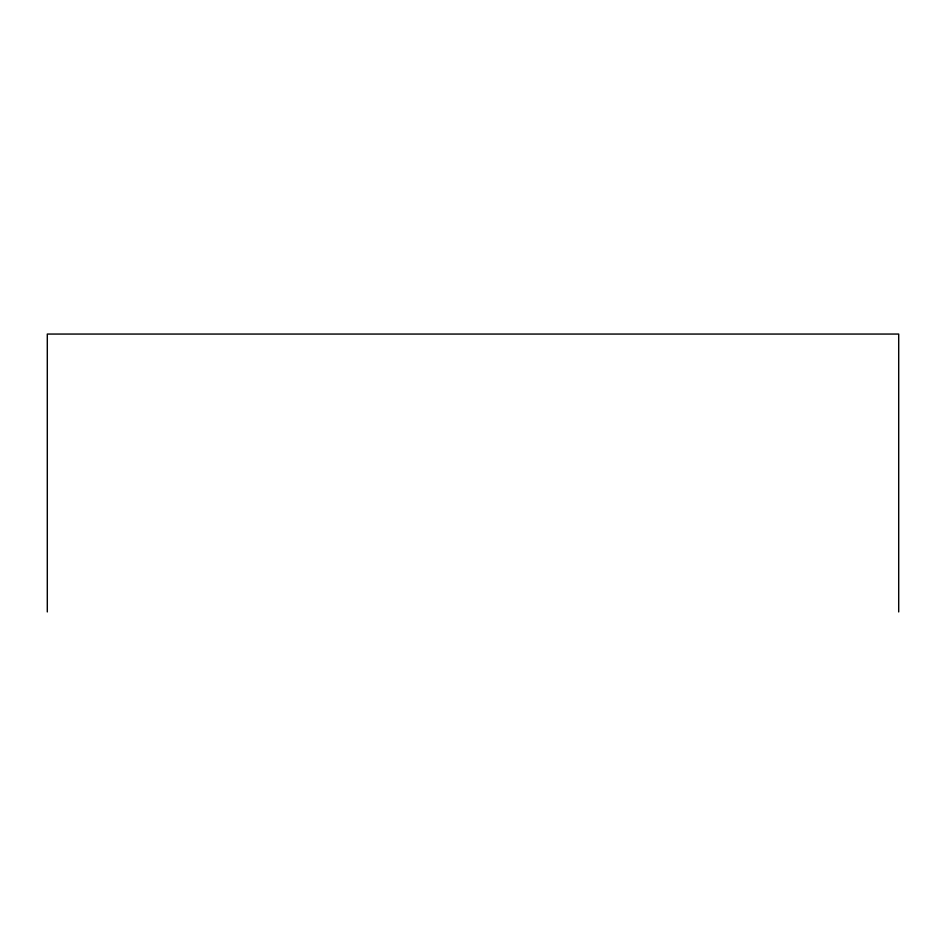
<?xml version="1.0" encoding="UTF-8"?>
<svg xmlns="http://www.w3.org/2000/svg" width="946" height="946" viewBox="0 0 946 946"><rect width="100%" height="100%" fill="white"/><g stroke="black" fill="none" stroke-linecap="round" stroke-linejoin="round"><path stroke-width="1.42" d="M898.7 611.944L898.7 334.056L47.3 334.056L47.3 611.944"/></g></svg>
